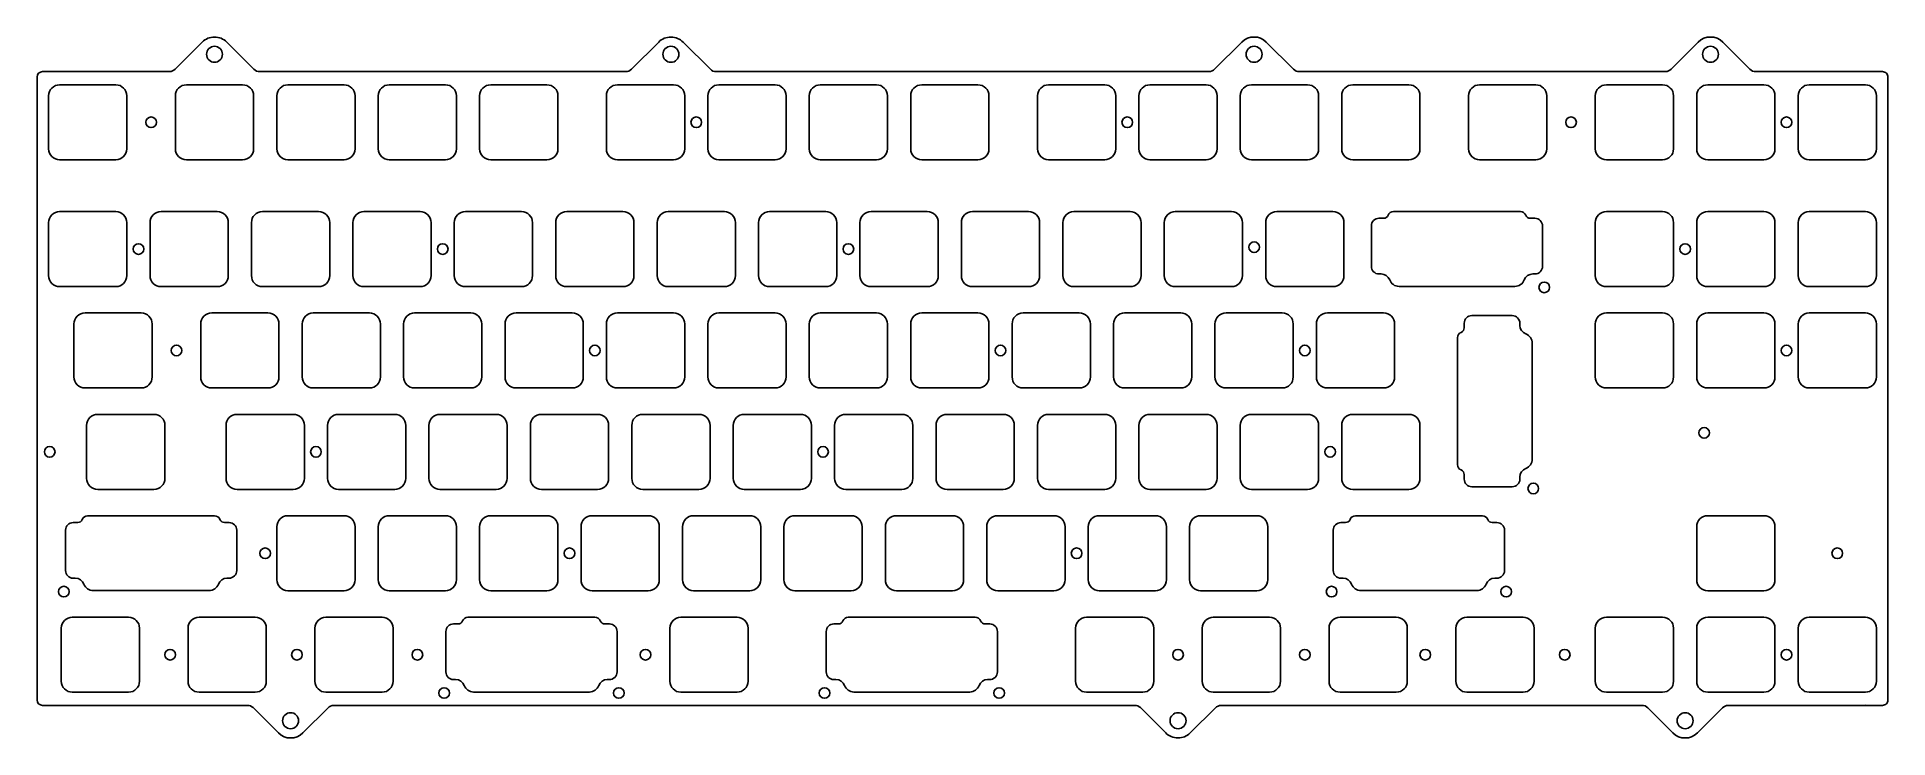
# Model space of a CAD drawing. Header units: millimetres. Extents: x -10 to 338, y -116 to 16.
import ezdxf

# ---------------------------------------------------------------- set-up
doc = ezdxf.new("R2010")
doc.units = ezdxf.units.MM
doc.layers.add('BLACK', color=7, linetype='CONTINUOUS')

msp = doc.modelspace()

# ---------------------------------------------------------------- linework, layer by layer
at = {"layer": 'BLACK', "linetype": 'Continuous'}
for p, q in [((16.405653, 9.964347), (21.514403, 15.073097)), ((21.51441, 15.07309), (21.514403, 15.073097)), ((26.11059, 15.07309), (26.110597, 15.073097)), ((26.110597, 15.073097), (31.219354, 9.96434)), ((102.130752, 9.964447), (107.239403, 15.073097)), ((107.239415, 15.073085), (107.239403, 15.073097)), ((111.835587, 15.073087), (111.835594, 15.073094)), ((111.855934, 15.05276), (116.944354, 9.96434)), ((211.668053, 9.964247), (216.776903, 15.073097)), ((216.776908, 15.073092), (216.776903, 15.073097)), ((221.372992, 15.072992), (221.373097, 15.073097)), ((221.373097, 15.073097), (226.481854, 9.96434)), ((297.393053, 9.964247), (302.501903, 15.073097)), ((302.501908, 15.073092), (302.501903, 15.073097)), ((307.097992, 15.072992), (307.098097, 15.073097)), ((307.098097, 15.073097), (312.206854, 9.96434)), ((-9.525, -108.512498), (-9.525, 8.499998)), ((-8.499998, 9.525), (15.359396, 9.525)), ((5.275001, 7.05), (-5.274995, 7.05)), ((29.0875, 7.05), (18.537499, 7.05)), ((31.219365, 9.964351), (31.219319, 9.964305)), ((32.280001, 9.525), (101.069901, 9.525)), ((48.1375, 7.05), (37.587499, 7.05)), ((67.1875, 7.05), (56.637499, 7.05)), ((86.2375, 7.05), (75.687499, 7.05)), ((110.05, 7.05), (99.499999, 7.05)), ((101.069901, 9.525083), (101.069901, 9.525)), ((116.944365, 9.964351), (116.944319, 9.964305)), ((118.005001, 9.525), (210.619374, 9.525)), ((118.550001, 7.049999), (118.550001, 7.05)), ((129.100001, 7.05), (118.550001, 7.05)), ((137.600001, 7.049999), (137.600001, 7.05)), ((148.150001, 7.05), (137.600001, 7.05)), ((156.650001, 7.049999), (156.650001, 7.05)), ((167.200001, 7.05), (156.650001, 7.05)), ((191.0125, 7.05), (180.462499, 7.05)), ((210.0625, 7.05), (199.512499, 7.05)), ((229.1125, 7.05), (218.562499, 7.05)), ((226.481865, 9.964351), (226.481819, 9.964305)), ((227.542501, 9.525), (296.344374, 9.525)), ((248.1625, 7.05), (237.612499, 7.05)), ((261.425001, 7.049999), (261.425001, 7.05)), ((271.975001, 7.05), (261.425001, 7.05)), ((285.237501, 7.049999), (285.237501, 7.05)), ((295.787501, 7.05), (285.237501, 7.05)), ((304.287501, 7.049999), (304.287501, 7.05)), ((314.837501, 7.05), (304.287501, 7.05)), ((312.206865, 9.964351), (312.206819, 9.964305)), ((313.267501, 9.525), (337.112301, 9.525)), ((323.337501, 7.049999), (323.337501, 7.05)), ((333.887501, 7.05), (323.337501, 7.05)), ((338.1375, 8.485309), (338.1375, -108.512601)), ((-7.349999, 4.974996), (-7.349999, -4.974998)), ((7.350001, 4.974999), (7.350001, -4.975001)), ((16.4625, 4.975), (16.4625, -4.975001)), ((31.1625, 4.975), (31.1625, -4.975)), ((35.5125, 4.975), (35.5125, -4.975001)), ((50.2125, 4.975), (50.2125, -4.975)), ((54.5625, 4.975), (54.5625, -4.975001)), ((69.2625, 4.975), (69.2625, -4.975)), ((73.6125, 4.975), (73.6125, -4.975001)), ((88.3125, 4.975), (88.3125, -4.975)), ((97.425, 4.975), (97.425, -4.975001)), ((112.125, 4.975), (112.125, -4.975)), ((116.475001, 4.974999), (116.475001, -4.975001)), ((131.175001, 4.974999), (131.175001, -4.975001)), ((135.525001, 4.974999), (135.525001, -4.975001)), ((150.225001, 4.974999), (150.225001, -4.975001)), ((154.575001, 4.974999), (154.575001, -4.975001)), ((169.275001, 4.974999), (169.275001, -4.975001)), ((178.3875, 4.975), (178.3875, -4.975001)), ((193.0875, 4.975), (193.0875, -4.975)), ((197.4375, 4.975), (197.4375, -4.975001)), ((212.1375, 4.975), (212.1375, -4.975)), ((216.4875, 4.975), (216.4875, -4.975001)), ((231.1875, 4.975), (231.1875, -4.975)), ((235.5375, 4.975), (235.5375, -4.975001)), ((250.2375, 4.975), (250.2375, -4.975)), ((259.350001, 4.974999), (259.350001, -4.975001)), ((274.050001, 4.974999), (274.050001, -4.975001)), ((283.162501, 4.974999), (283.162501, -4.975001)), ((297.862501, 4.974999), (297.862501, -4.975001)), ((302.212501, 4.974999), (302.212501, -4.975001)), ((316.912501, 4.974999), (316.912501, -4.975001)), ((321.262501, 4.974999), (321.262501, -4.975001)), ((335.962501, 4.974999), (335.962501, -4.975001)), ((5.275001, -7.05), (-5.274997, -7.05)), ((5.275001, -7.050001), (5.275001, -7.05)), ((29.0875, -7.05), (18.5375, -7.05)), ((48.1375, -7.05), (37.5875, -7.05)), ((67.1875, -7.05), (56.6375, -7.05)), ((86.2375, -7.05), (75.6875, -7.05)), ((110.05, -7.05), (99.5, -7.05)), ((129.100001, -7.05), (118.550001, -7.05)), ((129.100001, -7.050001), (129.100001, -7.05)), ((148.150001, -7.05), (137.600001, -7.05)), ((148.150001, -7.050001), (148.150001, -7.05)), ((167.200001, -7.05), (156.650001, -7.05)), ((167.200001, -7.050001), (167.200001, -7.05)), ((191.0125, -7.05), (180.4625, -7.05)), ((210.0625, -7.05), (199.5125, -7.05)), ((229.1125, -7.05), (218.5625, -7.05)), ((248.1625, -7.05), (237.6125, -7.05)), ((271.975001, -7.05), (261.425001, -7.05)), ((271.975001, -7.050001), (271.975001, -7.05)), ((295.787501, -7.05), (285.237501, -7.05)), ((295.787501, -7.050001), (295.787501, -7.05)), ((314.837501, -7.05), (304.287501, -7.05)), ((314.837501, -7.050001), (314.837501, -7.05)), ((333.887501, -7.05), (323.337501, -7.05)), ((333.887501, -7.050001), (333.887501, -7.05)), ((5.275001, -16.7625), (-5.274993, -16.7625)), ((13.775001, -16.762501), (13.775001, -16.7625)), ((24.325001, -16.7625), (13.775001, -16.7625)), ((32.825001, -16.762501), (32.825001, -16.7625)), ((43.375001, -16.7625), (32.825001, -16.7625)), ((51.875001, -16.762501), (51.875001, -16.7625)), ((62.425001, -16.7625), (51.875001, -16.7625)), ((70.925001, -16.762501), (70.925001, -16.7625)), ((81.475001, -16.7625), (70.925001, -16.7625)), ((89.975001, -16.762501), (89.975001, -16.7625)), ((100.525001, -16.7625), (89.975001, -16.7625)), ((109.025001, -16.762501), (109.025001, -16.7625)), ((119.575001, -16.7625), (109.025001, -16.7625)), ((128.075001, -16.762501), (128.075001, -16.7625)), ((138.625001, -16.7625), (128.075001, -16.7625)), ((147.125001, -16.762501), (147.125001, -16.7625)), ((157.675001, -16.7625), (147.125001, -16.7625)), ((166.175001, -16.762501), (166.175001, -16.7625)), ((176.725001, -16.7625), (166.175001, -16.7625)), ((195.775001, -16.762501), (185.225001, -16.762501)), ((214.825001, -16.762501), (204.275001, -16.762501)), ((233.875001, -16.762501), (223.325001, -16.762501)), ((245.247375, -16.784911), (245.247375, -16.7849)), ((245.247375, -16.7849), (269.102575, -16.7849)), ((285.237501, -16.762501), (285.237501, -16.7625)), ((295.787501, -16.7625), (285.237501, -16.7625)), ((304.287501, -16.762501), (304.287501, -16.7625)), ((314.837501, -16.7625), (304.287501, -16.7625)), ((323.337501, -16.762501), (323.337501, -16.7625)), ((333.887501, -16.7625), (323.337501, -16.7625)), ((-7.349999, -18.837506), (-7.349999, -28.787498)), ((7.350001, -18.837501), (7.350001, -28.787501)), ((11.700001, -18.837501), (11.700001, -28.787501)), ((26.400001, -18.837501), (26.400001, -28.787501)), ((30.750001, -18.837501), (30.750001, -28.787501)), ((45.450001, -18.837501), (45.450001, -28.787501)), ((49.800001, -18.837501), (49.800001, -28.787501)), ((64.500001, -18.837501), (64.500001, -28.787501)), ((68.850001, -18.837501), (68.850001, -28.787501)), ((83.550001, -18.837501), (83.550001, -28.787501)), ((87.900001, -18.837501), (87.900001, -28.787501)), ((102.600001, -18.837501), (102.600001, -28.787501)), ((106.950001, -18.837501), (106.950001, -28.787501)), ((121.650001, -18.837501), (121.650001, -28.787501)), ((126.000001, -18.837501), (126.000001, -28.787501)), ((140.700001, -18.837501), (140.700001, -28.787501)), ((145.050001, -18.837501), (145.050001, -28.787501)), ((159.750001, -18.837501), (159.750001, -28.787501)), ((164.100001, -18.837501), (164.100001, -28.787501)), ((178.800001, -18.837501), (178.800001, -28.787501)), ((183.150001, -18.837501), (183.150001, -28.787501)), ((197.850001, -18.837501), (197.850001, -28.787501)), ((202.200001, -18.837501), (202.200001, -28.787501)), ((216.900001, -18.837501), (216.900001, -28.787501)), ((221.250001, -18.837501), (221.250001, -28.787501)), ((235.950001, -18.837501), (235.950001, -28.787501)), ((241.099485, -27.06294), (241.099485, -19.4622)), ((242.536512, -18.03706), (243.390075, -18.03706)), ((243.390075, -18.037048), (243.390075, -18.03706)), ((270.959775, -18.03706), (271.825375, -18.03706)), ((273.250365, -19.46206), (273.250365, -27.0629)), ((283.162501, -18.837501), (283.162501, -28.787501)), ((297.862501, -18.837501), (297.862501, -28.787501)), ((302.212501, -18.837501), (302.212501, -28.787501)), ((316.912501, -18.837501), (316.912501, -28.787501)), ((321.262501, -18.837501), (321.262501, -28.787501)), ((335.962501, -18.837501), (335.962501, -28.787501)), ((5.275001, -30.8625), (-5.274997, -30.8625)), ((5.275001, -30.862501), (5.275001, -30.8625)), ((24.325001, -30.8625), (13.775001, -30.8625)), ((24.325001, -30.862501), (24.325001, -30.8625)), ((43.375001, -30.8625), (32.825001, -30.8625)), ((43.375001, -30.862501), (43.375001, -30.8625)), ((62.425001, -30.8625), (51.875001, -30.8625)), ((62.425001, -30.862501), (62.425001, -30.8625)), ((81.475001, -30.8625), (70.925001, -30.8625)), ((81.475001, -30.862501), (81.475001, -30.8625)), ((100.525001, -30.8625), (89.975001, -30.8625)), ((100.525001, -30.862501), (100.525001, -30.8625)), ((119.575001, -30.8625), (109.025001, -30.8625)), ((119.575001, -30.862501), (119.575001, -30.8625)), ((138.625001, -30.8625), (128.075001, -30.8625)), ((138.625001, -30.862501), (138.625001, -30.8625)), ((157.675001, -30.8625), (147.125001, -30.8625)), ((157.675001, -30.862501), (157.675001, -30.8625)), ((176.725001, -30.8625), (166.175001, -30.8625)), ((176.725001, -30.862501), (176.725001, -30.8625)), ((195.775001, -30.862501), (185.225001, -30.862501)), ((214.825001, -30.862501), (204.275001, -30.862501)), ((233.875001, -30.862501), (223.325001, -30.862501)), ((242.928575, -28.48794), (242.524475, -28.48794)), ((268.050425, -30.82441), (246.299575, -30.82441)), ((271.813458, -28.48794), (271.421325, -28.48794)), ((295.787501, -30.8625), (285.237501, -30.8625)), ((295.787501, -30.862501), (295.787501, -30.8625)), ((314.837501, -30.8625), (304.287501, -30.8625)), ((314.837501, -30.862501), (314.837501, -30.8625)), ((333.887501, -30.8625), (323.337501, -30.8625)), ((333.887501, -30.862501), (333.887501, -30.8625)), ((-2.587499, -37.887506), (-2.587499, -47.837498)), ((10.037501, -35.8125), (-0.512493, -35.8125)), ((12.112501, -37.887501), (12.112501, -47.837501)), ((21.225001, -37.887501), (21.225001, -47.837501)), ((23.300001, -35.812501), (23.300001, -35.8125)), ((33.850001, -35.8125), (23.300001, -35.8125)), ((35.925001, -37.887501), (35.925001, -47.837501)), ((40.275001, -37.887501), (40.275001, -47.837501)), ((42.350001, -35.812501), (42.350001, -35.8125)), ((52.900001, -35.8125), (42.350001, -35.8125)), ((54.975001, -37.887501), (54.975001, -47.837501)), ((59.325001, -37.887501), (59.325001, -47.837501)), ((61.400001, -35.812501), (61.400001, -35.8125)), ((71.950001, -35.8125), (61.400001, -35.8125)), ((74.025001, -37.887501), (74.025001, -47.837501)), ((78.375001, -37.887501), (78.375001, -47.837501)), ((80.450001, -35.812501), (80.450001, -35.8125)), ((91.000001, -35.8125), (80.450001, -35.8125)), ((93.075001, -37.887501), (93.075001, -47.837501)), ((97.425001, -37.887501), (97.425001, -47.837501)), ((99.500001, -35.812501), (99.500001, -35.8125)), ((110.050001, -35.8125), (99.500001, -35.8125)), ((112.125001, -37.887501), (112.125001, -47.837501)), ((116.475001, -37.887501), (116.475001, -47.837501)), ((118.550001, -35.812501), (118.550001, -35.8125)), ((129.100001, -35.8125), (118.550001, -35.8125)), ((131.175001, -37.887501), (131.175001, -47.837501)), ((135.525001, -37.887501), (135.525001, -47.837501)), ((137.600001, -35.812501), (137.600001, -35.8125)), ((148.150001, -35.8125), (137.600001, -35.8125)), ((150.225001, -37.887501), (150.225001, -47.837501)), ((154.575001, -37.887501), (154.575001, -47.837501)), ((156.650001, -35.812501), (156.650001, -35.8125)), ((167.200001, -35.8125), (156.650001, -35.8125)), ((169.275001, -37.887501), (169.275001, -47.837501)), ((173.625001, -37.887501), (173.625001, -47.837501)), ((175.700001, -35.812501), (175.700001, -35.8125)), ((186.250001, -35.8125), (175.700001, -35.8125)), ((188.325001, -37.887501), (188.325001, -47.837501)), ((192.675001, -37.887501), (192.675001, -47.837501)), ((194.750001, -35.812501), (194.750001, -35.8125)), ((205.300001, -35.8125), (194.750001, -35.8125)), ((207.375001, -37.887501), (207.375001, -47.837501)), ((211.725001, -37.887501), (211.725001, -47.837501)), ((213.800001, -35.812501), (213.800001, -35.8125)), ((224.350001, -35.8125), (213.800001, -35.8125)), ((226.425001, -37.887501), (226.425001, -47.837501)), ((230.775001, -37.887501), (230.775001, -47.837501)), ((232.850001, -35.812501), (232.850001, -35.8125)), ((243.400001, -35.8125), (232.850001, -35.8125)), ((245.475001, -37.887501), (245.475001, -47.837501)), ((258.54331, -38.602725), (258.54331, -37.737125)), ((259.96831, -36.312135), (267.56915, -36.312135)), ((268.99419, -37.749042), (268.99419, -38.141175)), ((283.162501, -37.887501), (283.162501, -47.837501)), ((285.237501, -35.812501), (285.237501, -35.8125)), ((295.787501, -35.8125), (285.237501, -35.8125)), ((297.862501, -37.887501), (297.862501, -47.837501)), ((302.212501, -37.887501), (302.212501, -47.837501)), ((304.287501, -35.812501), (304.287501, -35.8125)), ((314.837501, -35.8125), (304.287501, -35.8125)), ((316.912501, -37.887501), (316.912501, -47.837501)), ((321.262501, -37.887501), (321.262501, -47.837501)), ((323.337501, -35.812501), (323.337501, -35.8125)), ((333.887501, -35.8125), (323.337501, -35.8125)), ((335.962501, -37.887501), (335.962501, -47.837501)), ((257.29115, -64.315125), (257.29115, -40.459925)), ((271.33066, -41.512075), (271.33066, -63.262925)), ((10.037501, -49.9125), (-0.512497, -49.9125)), ((10.037501, -49.912501), (10.037501, -49.9125)), ((33.850001, -49.9125), (23.300001, -49.9125)), ((33.850001, -49.912501), (33.850001, -49.9125)), ((52.900001, -49.9125), (42.350001, -49.9125)), ((52.900001, -49.912501), (52.900001, -49.9125)), ((71.950001, -49.9125), (61.400001, -49.9125)), ((71.950001, -49.912501), (71.950001, -49.9125)), ((91.000001, -49.9125), (80.450001, -49.9125)), ((91.000001, -49.912501), (91.000001, -49.9125)), ((110.050001, -49.9125), (99.500001, -49.9125)), ((110.050001, -49.912501), (110.050001, -49.9125)), ((129.100001, -49.9125), (118.550001, -49.9125)), ((129.100001, -49.912501), (129.100001, -49.9125)), ((148.150001, -49.9125), (137.600001, -49.9125)), ((148.150001, -49.912501), (148.150001, -49.9125)), ((167.200001, -49.9125), (156.650001, -49.9125)), ((167.200001, -49.912501), (167.200001, -49.9125)), ((186.250001, -49.9125), (175.700001, -49.9125)), ((186.250001, -49.912501), (186.250001, -49.9125)), ((205.300001, -49.9125), (194.750001, -49.9125)), ((205.300001, -49.912501), (205.300001, -49.9125)), ((224.350001, -49.9125), (213.800001, -49.9125)), ((224.350001, -49.912501), (224.350001, -49.9125)), ((243.400001, -49.9125), (232.850001, -49.9125)), ((243.400001, -49.912501), (243.400001, -49.9125)), ((295.787501, -49.9125), (285.237501, -49.9125)), ((295.787501, -49.912501), (295.787501, -49.9125)), ((314.837501, -49.9125), (304.287501, -49.9125)), ((314.837501, -49.912501), (314.837501, -49.9125)), ((333.887501, -49.9125), (323.337501, -49.9125)), ((333.887501, -49.912501), (333.887501, -49.9125)), ((12.41875, -54.8625), (1.868749, -54.8625)), ((28.062501, -54.862501), (28.062501, -54.8625)), ((38.612501, -54.8625), (28.062501, -54.8625)), ((47.112501, -54.862501), (47.112501, -54.8625)), ((57.662501, -54.8625), (47.112501, -54.8625)), ((66.162501, -54.862501), (66.162501, -54.8625)), ((76.712501, -54.8625), (66.162501, -54.8625)), ((85.212501, -54.862501), (85.212501, -54.8625)), ((95.762501, -54.8625), (85.212501, -54.8625)), ((104.262501, -54.862501), (104.262501, -54.8625)), ((114.812501, -54.8625), (104.262501, -54.8625)), ((123.312501, -54.862501), (123.312501, -54.8625)), ((133.862501, -54.8625), (123.312501, -54.8625)), ((142.362501, -54.862501), (142.362501, -54.8625)), ((152.912501, -54.8625), (142.362501, -54.8625)), ((161.412501, -54.862501), (161.412501, -54.8625)), ((171.962501, -54.8625), (161.412501, -54.8625)), ((180.462501, -54.862501), (180.462501, -54.8625)), ((191.012501, -54.8625), (180.462501, -54.8625)), ((199.512501, -54.862501), (199.512501, -54.8625)), ((210.062501, -54.8625), (199.512501, -54.8625)), ((218.562501, -54.862501), (218.562501, -54.8625)), ((229.112501, -54.8625), (218.562501, -54.8625)), ((248.1625, -54.8625), (237.612499, -54.8625)), ((-0.20625, -56.9375), (-0.20625, -66.887501)), ((14.49375, -56.9375), (14.49375, -66.8875)), ((25.987501, -56.937501), (25.987501, -66.887501)), ((40.687501, -56.937501), (40.687501, -66.887501)), ((45.037501, -56.937501), (45.037501, -66.887501)), ((59.737501, -56.937501), (59.737501, -66.887501)), ((64.087501, -56.937501), (64.087501, -66.887501)), ((78.787501, -56.937501), (78.787501, -66.887501)), ((83.137501, -56.937501), (83.137501, -66.887501)), ((97.837501, -56.937501), (97.837501, -66.887501)), ((102.187501, -56.937501), (102.187501, -66.887501)), ((116.887501, -56.937501), (116.887501, -66.887501)), ((121.237501, -56.937501), (121.237501, -66.887501)), ((135.937501, -56.937501), (135.937501, -66.887501)), ((140.287501, -56.937501), (140.287501, -66.887501)), ((154.987501, -56.937501), (154.987501, -66.887501)), ((159.337501, -56.937501), (159.337501, -66.887501)), ((174.037501, -56.937501), (174.037501, -66.887501)), ((178.387501, -56.937501), (178.387501, -66.887501)), ((193.087501, -56.937501), (193.087501, -66.887501)), ((197.437501, -56.937501), (197.437501, -66.887501)), ((212.137501, -56.937501), (212.137501, -66.887501)), ((216.487501, -56.937501), (216.487501, -66.887501)), ((231.187501, -56.937501), (231.187501, -66.887501)), ((235.5375, -56.9375), (235.5375, -66.887501)), ((250.2375, -56.9375), (250.2375, -66.8875)), ((257.291161, -64.315125), (257.29115, -64.315125)), ((12.41875, -68.9625), (1.86875, -68.9625)), ((38.612501, -68.9625), (28.062501, -68.9625)), ((38.612501, -68.962501), (38.612501, -68.9625)), ((57.662501, -68.9625), (47.112501, -68.9625)), ((57.662501, -68.962501), (57.662501, -68.9625)), ((76.712501, -68.9625), (66.162501, -68.9625)), ((76.712501, -68.962501), (76.712501, -68.9625)), ((95.762501, -68.9625), (85.212501, -68.9625)), ((95.762501, -68.962501), (95.762501, -68.9625)), ((114.812501, -68.9625), (104.262501, -68.9625)), ((114.812501, -68.962501), (114.812501, -68.9625)), ((133.862501, -68.9625), (123.312501, -68.9625)), ((133.862501, -68.962501), (133.862501, -68.9625)), ((152.912501, -68.9625), (142.362501, -68.9625)), ((152.912501, -68.962501), (152.912501, -68.9625)), ((171.962501, -68.9625), (161.412501, -68.9625)), ((171.962501, -68.962501), (171.962501, -68.9625)), ((191.012501, -68.9625), (180.462501, -68.9625)), ((191.012501, -68.962501), (191.012501, -68.9625)), ((210.062501, -68.9625), (199.512501, -68.9625)), ((210.062501, -68.962501), (210.062501, -68.9625)), ((229.112501, -68.9625), (218.562501, -68.9625)), ((229.112501, -68.962501), (229.112501, -68.9625)), ((248.1625, -68.9625), (237.6125, -68.9625)), ((258.543298, -66.172425), (258.54331, -66.172425)), ((258.54331, -67.025988), (258.54331, -66.172425)), ((267.56919, -68.463015), (259.96845, -68.463015)), ((268.99419, -66.633925), (268.99419, -67.038025)), ((-2.732238, -75.18706), (-1.878675, -75.18706)), ((-1.878675, -75.187048), (-1.878675, -75.18706)), ((-0.021375, -73.934911), (-0.021375, -73.9349)), ((-0.021375, -73.9349), (23.833825, -73.9349)), ((25.691025, -75.18706), (26.556625, -75.18706)), ((35.512501, -75.987501), (35.512501, -85.937501)), ((37.587501, -73.912501), (37.587501, -73.9125)), ((48.137501, -73.9125), (37.587501, -73.9125)), ((50.212501, -75.987501), (50.212501, -85.937501)), ((54.562501, -75.987501), (54.562501, -85.937501)), ((56.637501, -73.912501), (56.637501, -73.9125)), ((67.187501, -73.9125), (56.637501, -73.9125)), ((69.262501, -75.987501), (69.262501, -85.937501)), ((73.612501, -75.987501), (73.612501, -85.937501)), ((75.687501, -73.912501), (75.687501, -73.9125)), ((86.237501, -73.9125), (75.687501, -73.9125)), ((88.312501, -75.987501), (88.312501, -85.937501)), ((92.662501, -75.987501), (92.662501, -85.937501)), ((94.737501, -73.912501), (94.737501, -73.9125)), ((105.287501, -73.9125), (94.737501, -73.9125)), ((107.362501, -75.987501), (107.362501, -85.937501)), ((111.712501, -75.987501), (111.712501, -85.937501)), ((113.787501, -73.912501), (113.787501, -73.9125)), ((124.337501, -73.9125), (113.787501, -73.9125)), ((126.412501, -75.987501), (126.412501, -85.937501)), ((130.762501, -75.987501), (130.762501, -85.937501)), ((132.837501, -73.912501), (132.837501, -73.9125)), ((143.387501, -73.9125), (132.837501, -73.9125)), ((145.462501, -75.987501), (145.462501, -85.937501)), ((149.812501, -75.987501), (149.812501, -85.937501)), ((151.887501, -73.912501), (151.887501, -73.9125)), ((162.437501, -73.9125), (151.887501, -73.9125)), ((164.512501, -75.987501), (164.512501, -85.937501)), ((168.862501, -75.987501), (168.862501, -85.937501)), ((170.937501, -73.912501), (170.937501, -73.9125)), ((181.487501, -73.9125), (170.937501, -73.9125)), ((183.562501, -75.987501), (183.562501, -85.937501)), ((187.9125, -75.987501), (187.9125, -85.937501)), ((200.537501, -73.9125), (189.987501, -73.9125)), ((202.6125, -75.9875), (202.6125, -85.937501)), ((202.612502, -75.9875), (202.6125, -75.9875)), ((206.9625, -75.987501), (206.9625, -85.937501)), ((219.587501, -73.9125), (209.037501, -73.9125)), ((221.6625, -75.9875), (221.6625, -85.937501)), ((221.662502, -75.9875), (221.6625, -75.9875)), ((235.392762, -75.18706), (236.246325, -75.18706)), ((236.246325, -75.187048), (236.246325, -75.18706)), ((238.103625, -73.9349), (261.958825, -73.9349)), ((238.103625, -73.934911), (238.103625, -73.9349)), ((263.816025, -75.18706), (264.681625, -75.18706)), ((302.212501, -75.987501), (302.212501, -85.937501)), ((304.287501, -73.912501), (304.287501, -73.9125)), ((314.837501, -73.9125), (304.287501, -73.9125)), ((316.912501, -75.987501), (316.912501, -85.937501)), ((-4.169265, -84.21294), (-4.169265, -76.6122)), ((27.981615, -76.61206), (27.981615, -84.2129)), ((233.955735, -84.21294), (233.955735, -76.6122)), ((266.106615, -76.61206), (266.106615, -84.2129)), ((-2.340175, -85.63794), (-2.744275, -85.63794)), ((26.544708, -85.63794), (26.152575, -85.63794)), ((235.784825, -85.63794), (235.380725, -85.63794)), ((264.669708, -85.63794), (264.277575, -85.63794)), ((22.781675, -87.97441), (1.030825, -87.97441)), ((48.137501, -88.0125), (37.587501, -88.0125)), ((48.137501, -88.012501), (48.137501, -88.0125)), ((67.187501, -88.0125), (56.637501, -88.0125)), ((67.187501, -88.012501), (67.187501, -88.0125)), ((86.237501, -88.0125), (75.687501, -88.0125)), ((86.237501, -88.012501), (86.237501, -88.0125)), ((105.287501, -88.0125), (94.737501, -88.0125)), ((105.287501, -88.012501), (105.287501, -88.0125)), ((124.337501, -88.0125), (113.787501, -88.0125)), ((124.337501, -88.012501), (124.337501, -88.0125)), ((143.387501, -88.0125), (132.837501, -88.0125)), ((143.387501, -88.012501), (143.387501, -88.0125)), ((162.437501, -88.0125), (151.887501, -88.0125)), ((162.437501, -88.012501), (162.437501, -88.0125)), ((181.487501, -88.0125), (170.937501, -88.0125)), ((181.487501, -88.012501), (181.487501, -88.0125)), ((200.537501, -88.0125), (189.987501, -88.0125)), ((219.587501, -88.0125), (209.037501, -88.0125)), ((260.906675, -87.97441), (239.155825, -87.97441)), ((314.837501, -88.0125), (304.287501, -88.0125)), ((314.837501, -88.012501), (314.837501, -88.0125)), ((7.65625, -92.9625), (-2.893751, -92.9625)), ((31.46875, -92.9625), (20.918749, -92.9625)), ((55.28125, -92.9625), (44.731249, -92.9625)), ((71.416125, -92.984911), (71.416125, -92.9849)), ((71.416125, -92.9849), (95.271325, -92.9849)), ((121.95625, -92.9625), (111.406249, -92.9625)), ((142.853625, -92.984911), (142.853625, -92.9849)), ((142.853625, -92.9849), (166.708825, -92.9849)), ((198.15625, -92.9625), (187.606249, -92.9625)), ((221.96875, -92.9625), (211.418749, -92.9625)), ((245.78125, -92.9625), (235.231249, -92.9625)), ((269.59375, -92.9625), (259.043749, -92.9625)), ((285.237501, -92.962501), (285.237501, -92.9625)), ((295.787501, -92.9625), (285.237501, -92.9625)), ((304.287501, -92.962501), (304.287501, -92.9625)), ((314.837501, -92.9625), (304.287501, -92.9625)), ((323.337501, -92.962501), (323.337501, -92.9625)), ((333.887501, -92.9625), (323.337501, -92.9625)), ((-4.96875, -95.0375), (-4.96875, -104.987501)), ((9.73125, -95.0375), (9.73125, -104.9875)), ((18.84375, -95.0375), (18.84375, -104.987501)), ((33.54375, -95.0375), (33.54375, -104.9875)), ((42.65625, -95.0375), (42.65625, -104.987501)), ((57.35625, -95.0375), (57.35625, -104.9875)), ((67.268235, -103.26294), (67.268235, -95.6622)), ((68.705262, -94.23706), (69.558825, -94.23706)), ((69.558825, -94.237048), (69.558825, -94.23706)), ((97.128525, -94.23706), (97.994125, -94.23706)), ((99.419115, -95.66206), (99.419115, -103.2629)), ((109.33125, -95.0375), (109.33125, -104.987501)), ((124.03125, -95.0375), (124.03125, -104.9875)), ((138.705735, -103.26294), (138.705735, -95.6622)), ((140.142762, -94.23706), (140.996325, -94.23706)), ((140.996325, -94.237048), (140.996325, -94.23706)), ((168.566025, -94.23706), (169.431625, -94.23706)), ((170.856615, -95.66206), (170.856615, -103.2629)), ((185.53125, -95.0375), (185.53125, -104.987501)), ((200.23125, -95.0375), (200.23125, -104.9875)), ((209.34375, -95.0375), (209.34375, -104.987501)), ((224.04375, -95.0375), (224.04375, -104.9875)), ((233.15625, -95.0375), (233.15625, -104.987501)), ((247.85625, -95.0375), (247.85625, -104.9875)), ((256.96875, -95.0375), (256.96875, -104.987501)), ((271.66875, -95.0375), (271.66875, -104.9875)), ((283.162501, -95.037501), (283.162501, -104.987501)), ((297.862501, -95.037501), (297.862501, -104.987501)), ((302.212501, -95.037501), (302.212501, -104.987501)), ((316.912501, -95.037501), (316.912501, -104.987501)), ((321.262501, -95.037501), (321.262501, -104.987501)), ((335.962501, -95.037501), (335.962501, -104.987501)), ((7.65625, -107.0625), (-2.89375, -107.0625)), ((31.46875, -107.0625), (20.91875, -107.0625)), ((55.28125, -107.0625), (44.73125, -107.0625)), ((69.097325, -104.68794), (68.693225, -104.68794)), ((94.219175, -107.02441), (72.468325, -107.02441)), ((97.982208, -104.68794), (97.590075, -104.68794)), ((121.95625, -107.0625), (111.40625, -107.0625)), ((140.534825, -104.68794), (140.130725, -104.68794)), ((165.656675, -107.02441), (143.905825, -107.02441)), ((169.419708, -104.68794), (169.027575, -104.68794)), ((198.15625, -107.0625), (187.60625, -107.0625)), ((221.96875, -107.0625), (211.41875, -107.0625)), ((245.78125, -107.0625), (235.23125, -107.0625)), ((269.59375, -107.0625), (259.04375, -107.0625)), ((295.787501, -107.0625), (285.237501, -107.0625)), ((295.787501, -107.062501), (295.787501, -107.0625)), ((314.837501, -107.0625), (304.287501, -107.0625)), ((314.837501, -107.062501), (314.837501, -107.0625)), ((333.887501, -107.0625), (323.337501, -107.0625)), ((333.887501, -107.062501), (333.887501, -107.0625)), ((30.007201, -109.5375), (-8.499998, -109.5375)), ((35.801955, -114.710597), (31.054773, -109.963416)), ((45.131873, -109.976873), (40.398148, -114.710598)), ((196.694701, -109.5375), (46.182308, -109.5375)), ((202.474183, -114.695325), (197.742273, -109.963416)), ((211.819373, -109.976873), (207.085573, -114.710673)), ((291.945001, -109.5375), (212.869808, -109.5375)), ((293.005646, -109.97684), (293.005682, -109.976804)), ((297.739403, -114.710597), (293.005646, -109.97684)), ((307.069447, -109.976747), (302.335547, -114.710647)), ((337.106199, -109.5375), (308.117878, -109.5375)), ((333.8638, -109.31154), (333.8638, -109.311514)), ((337.106199, -109.53743), (337.106199, -109.5375)), ((297.739406, -114.710594), (297.739403, -114.710597))]:
    msp.add_line(p, q, dxfattribs=at)
at = {"layer": 'BLACK'}
for centre, radius in [((23.8125, 12.775), 1.5), ((109.5375, 12.775), 1.5), ((219.075, 12.775), 1.5), ((304.8, 12.775), 1.5), ((11.90625, 0), 1), ((114.3, 0), 1), ((195.2625, 0), 1), ((278.60625, 0), 1), ((319.0875, 0), 1), ((9.525, -23.8125), 1), ((66.675, -23.8125), 1), ((142.875, -23.8125), 1), ((219.0842, -23.4625), 1), ((300.0375, -23.8125), 1), ((273.575, -31.0125), 1), ((16.66875, -42.8625), 1), ((95.25, -42.8625), 1), ((171.45, -42.8625), 1), ((228.6, -42.8625), 1), ((319.0875, -42.8625), 1), ((303.609375, -58.340625), 1), ((-7.14375, -61.9125), 1), ((42.8625, -61.9125), 1), ((138.1125, -61.9125), 1), ((233.3625, -61.9125), 1), ((271.51875, -68.7875), 1), ((33.3375, -80.9625), 1), ((90.4875, -80.9625), 1), ((185.7375, -80.9625), 1), ((328.6125, -80.9625), 1), ((-4.49375, -88.1625), 1), ((233.63125, -88.1625), 1), ((266.43125, -88.1625), 1), ((15.478199, -100.0125), 1), ((39.290699, -100.0125), 1), ((61.912574, -100.0125), 1), ((104.775074, -100.0125), 1), ((204.787574, -100.0125), 1), ((228.600074, -100.0125), 1), ((251.221949, -100.0125), 1), ((277.415625, -100.0125), 1), ((319.0875, -100.0125), 1), ((66.94375, -107.2125), 1), ((99.74375, -107.2125), 1), ((138.38125, -107.2125), 1), ((171.18125, -107.2125), 1), ((38.100052, -112.4125), 1.5), ((204.787552, -112.4125), 1.5), ((300.0375, -112.4125), 1.5)]:
    msp.add_circle(centre, radius, dxfattribs=at)
for centre, radius, start, end in [((23.8125, 12.775031), 3.249968, 44.99961355, 135.00038645), ((109.537601, 12.774799), 3.250197, 44.49674983, 134.99875348), ((219.074901, 12.774999), 3.249924, 44.99877831, 134.99875338), ((304.799901, 12.774999), 3.249924, 44.99877831, 134.99875338), ((-8.499998, 8.499998), 1.025002, 90, 180), ((-5.274995, 4.974996), 2.075004, 90, 180), ((5.275001, 4.974999), 2.075001, 0, 90), ((15.344801, 11.025199), 1.500271, 270.5573964, 315), ((18.537504, 4.974996), 2.075004, 90.00013806, 179.99988955), ((29.0875, 4.975), 2.075, 0, 90), ((32.280001, 11.025099), 1.500099, 225.00302484, 270), ((37.587504, 4.974996), 2.075004, 90.00013806, 179.99988955), ((48.1375, 4.975), 2.075, 0, 90), ((56.637504, 4.974996), 2.075004, 90.00013806, 179.99988955), ((67.1875, 4.975), 2.075, 0, 90), ((75.687504, 4.974996), 2.075004, 90.00013806, 179.99988955), ((86.2375, 4.975), 2.075, 0, 90), ((99.500004, 4.974996), 2.075004, 90.00013806, 179.99988955), ((101.070101, 11.025099), 1.499988, 269.99236064, 314.99997299), ((110.05, 4.975), 2.075, 0, 90), ((118.550001, 4.974999), 2.075, 90, 180), ((118.005001, 11.025099), 1.500099, 225.00302484, 270), ((129.100001, 4.974999), 2.075001, 0, 90), ((137.600001, 4.974999), 2.075, 90, 180), ((148.150001, 4.974999), 2.075001, 0, 90), ((156.650001, 4.974999), 2.075, 90, 180), ((167.200001, 4.974999), 2.075001, 0, 90), ((180.462504, 4.974996), 2.075004, 90.00013806, 179.99988955), ((191.0125, 4.975), 2.075, 0, 90), ((199.512504, 4.974996), 2.075004, 90.00013806, 179.99988955), ((210.0625, 4.975), 2.075, 0, 90), ((210.607401, 11.024899), 1.499988, 270.45735599, 315), ((218.562504, 4.974996), 2.075004, 90.00013806, 179.99988955), ((227.542501, 11.025099), 1.500099, 225.00302484, 270), ((229.1125, 4.975), 2.075, 0, 90), ((237.612504, 4.974996), 2.075004, 90.00013806, 179.99988955), ((248.1625, 4.975), 2.075, 0, 90), ((261.425001, 4.974999), 2.075, 90, 180), ((271.975001, 4.974999), 2.075001, 0, 90), ((285.237501, 4.974999), 2.075, 90, 180), ((295.787501, 4.974999), 2.075001, 0, 90), ((296.332401, 11.024899), 1.499988, 270.45735599, 315), ((304.287501, 4.974999), 2.075, 90, 180), ((313.267501, 11.025099), 1.500099, 225.00302484, 270), ((314.837501, 4.974999), 2.075001, 0, 90), ((323.337501, 4.974999), 2.075, 90, 180), ((333.887501, 4.974999), 2.075001, 0, 90), ((337.112201, 8.499599), 1.025401, 359.20149763, 89.99441235), ((-5.274997, -4.974998), 2.075002, 180, 270), ((5.275001, -4.975001), 2.075, 270, 0), ((18.537502, -4.974998), 2.075002, 180.00008284, 269.99994478), ((29.0875, -4.975), 2.075, 270, 0), ((37.587502, -4.974998), 2.075002, 180.00008284, 269.99994478), ((48.1375, -4.975), 2.075, 270, 0), ((56.637502, -4.974998), 2.075002, 180.00008284, 269.99994478), ((67.1875, -4.975), 2.075, 270, 0), ((75.687502, -4.974998), 2.075002, 180.00008284, 269.99994478), ((86.2375, -4.975), 2.075, 270, 0), ((99.500002, -4.974998), 2.075002, 180.00008284, 269.99994478), ((110.05, -4.975), 2.075, 270, 0), ((118.550001, -4.975001), 2.074999, 180, 270), ((129.100001, -4.975001), 2.075, 270, 0), ((137.600001, -4.975001), 2.074999, 180, 270), ((148.150001, -4.975001), 2.075, 270, 0), ((156.650001, -4.975001), 2.074999, 180, 270), ((167.200001, -4.975001), 2.075, 270, 0), ((180.462502, -4.974998), 2.075002, 180.00008284, 269.99994478), ((191.0125, -4.975), 2.075, 270, 0), ((199.512502, -4.974998), 2.075002, 180.00008284, 269.99994478), ((210.0625, -4.975), 2.075, 270, 0), ((218.562502, -4.974998), 2.075002, 180.00008284, 269.99994478), ((229.1125, -4.975), 2.075, 270, 0), ((237.612502, -4.974998), 2.075002, 180.00008284, 269.99994478), ((248.1625, -4.975), 2.075, 270, 0), ((261.425001, -4.975001), 2.074999, 180, 270), ((271.975001, -4.975001), 2.075, 270, 0), ((285.237501, -4.975001), 2.074999, 180, 270), ((295.787501, -4.975001), 2.075, 270, 0), ((304.287501, -4.975001), 2.074999, 180, 270), ((314.837501, -4.975001), 2.075, 270, 0), ((323.337501, -4.975001), 2.074999, 180, 270), ((333.887501, -4.975001), 2.075, 270, 0), ((-5.274994, -18.837505), 2.075005, 89.99997239, 180.00002761), ((5.275001, -18.837501), 2.075001, 0, 90), ((13.775001, -18.837501), 2.075, 90, 180), ((24.325001, -18.837501), 2.075001, 0, 90), ((32.825001, -18.837501), 2.075, 90, 180), ((43.375001, -18.837501), 2.075001, 0, 90), ((51.875001, -18.837501), 2.075, 90, 180), ((62.425001, -18.837501), 2.075001, 0, 90), ((70.925001, -18.837501), 2.075, 90, 180), ((81.475001, -18.837501), 2.075001, 0, 90), ((89.975001, -18.837501), 2.075, 90, 180), ((100.525001, -18.837501), 2.075001, 0, 90), ((109.025001, -18.837501), 2.075, 90, 180), ((119.575001, -18.837501), 2.075001, 0, 90), ((128.075001, -18.837501), 2.075, 90, 180), ((138.625001, -18.837501), 2.075001, 0, 90), ((147.125001, -18.837501), 2.075, 90, 180), ((157.675001, -18.837501), 2.075001, 0, 90), ((166.175001, -18.837501), 2.075, 90, 180), ((176.725001, -18.837501), 2.075001, 0, 90), ((185.225001, -18.837501), 2.075, 90, 180), ((195.775001, -18.837501), 2.075, 0, 90), ((204.275001, -18.837501), 2.075, 90, 180), ((214.825001, -18.837501), 2.075, 0, 90), ((223.325001, -18.837501), 2.075, 90, 180), ((233.875001, -18.837501), 2.075, 0, 90), ((245.247274, -17.859851), 1.07494, 89.99461656, 157.97750247), ((269.10254, -17.85989), 1.07499, 22.02370504, 89.99813454), ((285.237501, -18.837501), 2.075, 90, 180), ((295.787501, -18.837501), 2.075001, 0, 90), ((304.287501, -18.837501), 2.075, 90, 180), ((314.837501, -18.837501), 2.075001, 0, 90), ((323.337501, -18.837501), 2.075, 90, 180), ((333.887501, -18.837501), 2.075001, 0, 90), ((242.524567, -19.462092), 1.425082, 89.51974267, 180.00434217), ((243.390124, -17.108671), 0.928376, 269.99697591, 337.97782841), ((270.9598, -17.1086), 0.92846, 202.02452102, 269.99845724), ((271.8254, -19.462), 1.42494, 359.99758749, 90.00100523), ((242.524486, -27.062939), 1.425001, 180.00004021, 269.99955772), ((271.82524, -27.06286), 1.425125, 269.52631186, 359.99839184), ((-5.274997, -28.787498), 2.075002, 180, 270), ((5.275001, -28.787501), 2.075, 270, 0), ((13.775001, -28.787501), 2.074999, 180, 270), ((24.325001, -28.787501), 2.075, 270, 0), ((32.825001, -28.787501), 2.074999, 180, 270), ((43.375001, -28.787501), 2.075, 270, 0), ((51.875001, -28.787501), 2.074999, 180, 270), ((62.425001, -28.787501), 2.075, 270, 0), ((70.925001, -28.787501), 2.074999, 180, 270), ((81.475001, -28.787501), 2.075, 270, 0), ((89.975001, -28.787501), 2.074999, 180, 270), ((100.525001, -28.787501), 2.075, 270, 0), ((109.025001, -28.787501), 2.074999, 180, 270), ((119.575001, -28.787501), 2.075, 270, 0), ((128.075001, -28.787501), 2.074999, 180, 270), ((138.625001, -28.787501), 2.075, 270, 0), ((147.125001, -28.787501), 2.074999, 180, 270), ((157.675001, -28.787501), 2.075, 270, 0), ((166.175001, -28.787501), 2.074999, 180, 270), ((176.725001, -28.787501), 2.075, 270, 0), ((185.225001, -28.787501), 2.075, 180, 270), ((195.775001, -28.787501), 2.075, 270, 0), ((204.275001, -28.787501), 2.075, 180, 270), ((214.825001, -28.787501), 2.075, 270, 0), ((223.325001, -28.787501), 2.075, 180, 270), ((233.875001, -28.787501), 2.075, 270, 0), ((242.928551, -30.212848), 1.724908, 20.54547839, 89.9992028), ((246.299462, -28.949415), 1.874995, 200.54692151, 270.00345303), ((268.05034, -28.94933), 1.875082, 270.0025973, 339.45098232), ((271.42133, -30.21288), 1.724936, 90.00016608, 159.45408213), ((285.237501, -28.787501), 2.074999, 180, 270), ((295.787501, -28.787501), 2.075, 270, 0), ((304.287501, -28.787501), 2.074999, 180, 270), ((314.837501, -28.787501), 2.075, 270, 0), ((323.337501, -28.787501), 2.074999, 180, 270), ((333.887501, -28.787501), 2.075, 270, 0), ((-0.512494, -37.887505), 2.075005, 89.99997239, 180.00002761), ((10.037501, -37.887501), 2.075001, 0, 90), ((23.300001, -37.887501), 2.075, 90, 180), ((33.850001, -37.887501), 2.075001, 0, 90), ((42.350001, -37.887501), 2.075, 90, 180), ((52.900001, -37.887501), 2.075001, 0, 90), ((61.400001, -37.887501), 2.075, 90, 180), ((71.950001, -37.887501), 2.075001, 0, 90), ((80.450001, -37.887501), 2.075, 90, 180), ((91.000001, -37.887501), 2.075001, 0, 90), ((99.500001, -37.887501), 2.075, 90, 180), ((110.050001, -37.887501), 2.075001, 0, 90), ((118.550001, -37.887501), 2.075, 90, 180), ((129.100001, -37.887501), 2.075001, 0, 90), ((137.600001, -37.887501), 2.075, 90, 180), ((148.150001, -37.887501), 2.075001, 0, 90), ((156.650001, -37.887501), 2.075, 90, 180), ((167.200001, -37.887501), 2.075001, 0, 90), ((175.700001, -37.887501), 2.075, 90, 180), ((186.250001, -37.887501), 2.075001, 0, 90), ((194.750001, -37.887501), 2.075, 90, 180), ((205.300001, -37.887501), 2.075001, 0, 90), ((213.800001, -37.887501), 2.075, 90, 180), ((224.350001, -37.887501), 2.075001, 0, 90), ((232.850001, -37.887501), 2.075, 90, 180), ((243.400001, -37.887501), 2.075001, 0, 90), ((259.96825, -37.7371), 1.42494, 89.99758749, 180.00100523), ((267.56911, -37.73726), 1.425125, 359.52631186, 89.99839184), ((270.71913, -38.14117), 1.724936, 180.00016608, 249.45408213), ((285.237501, -37.887501), 2.075, 90, 180), ((295.787501, -37.887501), 2.075001, 0, 90), ((304.287501, -37.887501), 2.075, 90, 180), ((314.837501, -37.887501), 2.075001, 0, 90), ((323.337501, -37.887501), 2.075, 90, 180), ((333.887501, -37.887501), 2.075001, 0, 90), ((258.36614, -40.45996), 1.07499, 112.02370504, 179.99813454), ((257.61485, -38.6027), 0.92846, 292.02452102, 359.99845724), ((269.45558, -41.51216), 1.875082, 0.0025973, 69.45098232), ((-0.512497, -47.837498), 2.075002, 180, 270), ((10.037501, -47.837501), 2.075, 270, 0), ((23.300001, -47.837501), 2.074999, 180, 270), ((33.850001, -47.837501), 2.075, 270, 0), ((42.350001, -47.837501), 2.074999, 180, 270), ((52.900001, -47.837501), 2.075, 270, 0), ((61.400001, -47.837501), 2.074999, 180, 270), ((71.950001, -47.837501), 2.075, 270, 0), ((80.450001, -47.837501), 2.074999, 180, 270), ((91.000001, -47.837501), 2.075, 270, 0), ((99.500001, -47.837501), 2.074999, 180, 270), ((110.050001, -47.837501), 2.075, 270, 0), ((118.550001, -47.837501), 2.074999, 180, 270), ((129.100001, -47.837501), 2.075, 270, 0), ((137.600001, -47.837501), 2.074999, 180, 270), ((148.150001, -47.837501), 2.075, 270, 0), ((156.650001, -47.837501), 2.074999, 180, 270), ((167.200001, -47.837501), 2.075, 270, 0), ((175.700001, -47.837501), 2.074999, 180, 270), ((186.250001, -47.837501), 2.075, 270, 0), ((194.750001, -47.837501), 2.074999, 180, 270), ((205.300001, -47.837501), 2.075, 270, 0), ((213.800001, -47.837501), 2.074999, 180, 270), ((224.350001, -47.837501), 2.075, 270, 0), ((232.850001, -47.837501), 2.074999, 180, 270), ((243.400001, -47.837501), 2.075, 270, 0), ((285.237501, -47.837501), 2.074999, 180, 270), ((295.787501, -47.837501), 2.075, 270, 0), ((304.287501, -47.837501), 2.074999, 180, 270), ((314.837501, -47.837501), 2.075, 270, 0), ((323.337501, -47.837501), 2.074999, 180, 270), ((333.887501, -47.837501), 2.075, 270, 0), ((1.868754, -56.937504), 2.075004, 90.00013806, 179.99988955), ((12.41875, -56.9375), 2.075, 0, 90), ((28.062501, -56.937501), 2.075, 90, 180), ((38.612501, -56.937501), 2.075001, 0, 90), ((47.112501, -56.937501), 2.075, 90, 180), ((57.662501, -56.937501), 2.075001, 0, 90), ((66.162501, -56.937501), 2.075, 90, 180), ((76.712501, -56.937501), 2.075001, 0, 90), ((85.212501, -56.937501), 2.075, 90, 180), ((95.762501, -56.937501), 2.075001, 0, 90), ((104.262501, -56.937501), 2.075, 90, 180), ((114.812501, -56.937501), 2.075001, 0, 90), ((123.312501, -56.937501), 2.075, 90, 180), ((133.862501, -56.937501), 2.075001, 0, 90), ((142.362501, -56.937501), 2.075, 90, 180), ((152.912501, -56.937501), 2.075001, 0, 90), ((161.412501, -56.937501), 2.075, 90, 180), ((171.962501, -56.937501), 2.075001, 0, 90), ((180.462501, -56.937501), 2.075, 90, 180), ((191.012501, -56.937501), 2.075001, 0, 90), ((199.512501, -56.937501), 2.075, 90, 180), ((210.062501, -56.937501), 2.075001, 0, 90), ((218.562501, -56.937501), 2.075, 90, 180), ((229.112501, -56.937501), 2.075001, 0, 90), ((237.612504, -56.937504), 2.075004, 90.00013806, 179.99988955), ((248.1625, -56.9375), 2.075, 0, 90), ((258.366101, -64.315226), 1.07494, 179.99461656, 247.97750247), ((257.614921, -66.172376), 0.928376, 359.99697591, 67.97782841), ((270.719098, -66.633949), 1.724908, 110.54547839, 179.9992028), ((269.455665, -63.263038), 1.874995, 290.54692151, 0.00345303), ((1.868752, -66.887498), 2.075002, 180.00008284, 269.99994478), ((12.41875, -66.8875), 2.075, 270, 0), ((28.062501, -66.887501), 2.074999, 180, 270), ((38.612501, -66.887501), 2.075, 270, 0), ((47.112501, -66.887501), 2.074999, 180, 270), ((57.662501, -66.887501), 2.075, 270, 0), ((66.162501, -66.887501), 2.074999, 180, 270), ((76.712501, -66.887501), 2.075, 270, 0), ((85.212501, -66.887501), 2.074999, 180, 270), ((95.762501, -66.887501), 2.075, 270, 0), ((104.262501, -66.887501), 2.074999, 180, 270), ((114.812501, -66.887501), 2.075, 270, 0), ((123.312501, -66.887501), 2.074999, 180, 270), ((133.862501, -66.887501), 2.075, 270, 0), ((142.362501, -66.887501), 2.074999, 180, 270), ((152.912501, -66.887501), 2.075, 270, 0), ((161.412501, -66.887501), 2.074999, 180, 270), ((171.962501, -66.887501), 2.075, 270, 0), ((180.462501, -66.887501), 2.074999, 180, 270), ((191.012501, -66.887501), 2.075, 270, 0), ((199.512501, -66.887501), 2.074999, 180, 270), ((210.062501, -66.887501), 2.075, 270, 0), ((218.562501, -66.887501), 2.074999, 180, 270), ((229.112501, -66.887501), 2.075, 270, 0), ((237.612502, -66.887498), 2.075002, 180.00008284, 269.99994478), ((248.1625, -66.8875), 2.075, 270, 0), ((259.968342, -67.037933), 1.425082, 179.51974267, 270.00434217), ((267.569189, -67.038014), 1.425001, 270.00004021, 359.99955772), ((-2.744183, -76.612092), 1.425082, 89.51974267, 180.00434217), ((-1.878626, -74.258671), 0.928376, 269.99697591, 337.97782841), ((-0.021476, -75.009851), 1.07494, 89.99461656, 157.97750247), ((23.83379, -75.00989), 1.07499, 22.02370504, 89.99813454), ((25.69105, -74.2586), 0.92846, 202.02452102, 269.99845724), ((26.55665, -76.612), 1.42494, 359.99758749, 90.00100523), ((37.587501, -75.987501), 2.075, 90, 180), ((48.137501, -75.987501), 2.075001, 0, 90), ((56.637501, -75.987501), 2.075, 90, 180), ((67.187501, -75.987501), 2.075001, 0, 90), ((75.687501, -75.987501), 2.075, 90, 180), ((86.237501, -75.987501), 2.075001, 0, 90), ((94.737501, -75.987501), 2.075, 90, 180), ((105.287501, -75.987501), 2.075001, 0, 90), ((113.787501, -75.987501), 2.075, 90, 180), ((124.337501, -75.987501), 2.075001, 0, 90), ((132.837501, -75.987501), 2.075, 90, 180), ((143.387501, -75.987501), 2.075001, 0, 90), ((151.887501, -75.987501), 2.075, 90, 180), ((162.437501, -75.987501), 2.075001, 0, 90), ((170.937501, -75.987501), 2.075, 90, 180), ((181.487501, -75.987501), 2.075001, 0, 90), ((189.987501, -75.987501), 2.075001, 90, 180), ((200.537501, -75.987501), 2.075001, 0.00002761, 90), ((209.037501, -75.987501), 2.075001, 90, 180), ((219.587501, -75.987501), 2.075001, 0.00002761, 90), ((235.380817, -76.612092), 1.425082, 89.51974267, 180.00434217), ((236.246374, -74.258671), 0.928376, 269.99697591, 337.97782841), ((238.103524, -75.009851), 1.07494, 89.99461656, 157.97750247), ((261.95879, -75.00989), 1.07499, 22.02370504, 89.99813454), ((263.81605, -74.2586), 0.92846, 202.02452102, 269.99845724), ((264.68165, -76.612), 1.42494, 359.99758749, 90.00100523), ((304.287501, -75.987501), 2.075, 90, 180), ((314.837501, -75.987501), 2.075001, 0, 90), ((-2.744264, -84.212939), 1.425001, 180.00004021, 269.99955772), ((-2.340199, -87.362848), 1.724908, 20.54547839, 89.9992028), ((1.030712, -86.099415), 1.874995, 200.54692151, 270.00345303), ((22.78159, -86.09933), 1.875082, 270.0025973, 339.45098232), ((26.15258, -87.36288), 1.724936, 90.00016608, 159.45408213), ((26.55649, -84.21286), 1.425125, 269.52631186, 359.99839184), ((37.587501, -85.937501), 2.074999, 180, 270), ((48.137501, -85.937501), 2.075, 270, 0), ((56.637501, -85.937501), 2.074999, 180, 270), ((67.187501, -85.937501), 2.075, 270, 0), ((75.687501, -85.937501), 2.074999, 180, 270), ((86.237501, -85.937501), 2.075, 270, 0), ((94.737501, -85.937501), 2.074999, 180, 270), ((105.287501, -85.937501), 2.075, 270, 0), ((113.787501, -85.937501), 2.074999, 180, 270), ((124.337501, -85.937501), 2.075, 270, 0), ((132.837501, -85.937501), 2.074999, 180, 270), ((143.387501, -85.937501), 2.075, 270, 0), ((151.887501, -85.937501), 2.074999, 180, 270), ((162.437501, -85.937501), 2.075, 270, 0), ((170.937501, -85.937501), 2.074999, 180, 270), ((181.487501, -85.937501), 2.075, 270, 0), ((189.987501, -85.937501), 2.074999, 180, 270), ((200.537501, -85.937501), 2.074999, 270, 0), ((209.037501, -85.937501), 2.074999, 180, 270), ((219.587501, -85.937501), 2.074999, 270, 0), ((235.380736, -84.212939), 1.425001, 180.00004021, 269.99955772), ((235.784801, -87.362848), 1.724908, 20.54547839, 89.9992028), ((239.155712, -86.099415), 1.874995, 200.54692151, 270.00345303), ((260.90659, -86.09933), 1.875082, 270.0025973, 339.45098232), ((264.27758, -87.36288), 1.724936, 90.00016608, 159.45408213), ((264.68149, -84.21286), 1.425125, 269.52631186, 359.99839184), ((304.287501, -85.937501), 2.074999, 180, 270), ((314.837501, -85.937501), 2.075, 270, 0), ((-2.893746, -95.037504), 2.075004, 90.00013806, 179.99988955), ((7.65625, -95.0375), 2.075, 0, 90), ((20.918754, -95.037504), 2.075004, 90.00013806, 179.99988955), ((31.46875, -95.0375), 2.075, 0, 90), ((44.731254, -95.037504), 2.075004, 90.00013806, 179.99988955), ((55.28125, -95.0375), 2.075, 0, 90), ((69.558874, -93.308671), 0.928376, 269.99697591, 337.97782841), ((71.416024, -94.059851), 1.07494, 89.99461656, 157.97750247), ((95.27129, -94.05989), 1.07499, 22.02370504, 89.99813454), ((97.12855, -93.3086), 0.92846, 202.02452102, 269.99845724), ((111.406254, -95.037504), 2.075004, 90.00013806, 179.99988955), ((121.95625, -95.0375), 2.075, 0, 90), ((140.996374, -93.308671), 0.928376, 269.99697591, 337.97782841), ((142.853524, -94.059851), 1.07494, 89.99461656, 157.97750247), ((166.70879, -94.05989), 1.07499, 22.02370504, 89.99813454), ((168.56605, -93.3086), 0.92846, 202.02452102, 269.99845724), ((187.606254, -95.037504), 2.075004, 90.00013806, 179.99988955), ((198.15625, -95.0375), 2.075, 0, 90), ((211.418754, -95.037504), 2.075004, 90.00013806, 179.99988955), ((221.96875, -95.0375), 2.075, 0, 90), ((235.231254, -95.037504), 2.075004, 90.00013806, 179.99988955), ((245.78125, -95.0375), 2.075, 0, 90), ((259.043754, -95.037504), 2.075004, 90.00013806, 179.99988955), ((269.59375, -95.0375), 2.075, 0, 90), ((285.237501, -95.037501), 2.075, 90, 180), ((295.787501, -95.037501), 2.075001, 0, 90), ((304.287501, -95.037501), 2.075, 90, 180), ((314.837501, -95.037501), 2.075001, 0, 90), ((323.337501, -95.037501), 2.075, 90, 180), ((333.887501, -95.037501), 2.075001, 0, 90), ((68.693317, -95.662092), 1.425082, 89.51974267, 180.00434217), ((97.99415, -95.662), 1.42494, 359.99758749, 90.00100523), ((140.130817, -95.662092), 1.425082, 89.51974267, 180.00434217), ((169.43165, -95.662), 1.42494, 359.99758749, 90.00100523), ((68.693236, -103.262939), 1.425001, 180.00004021, 269.99955772), ((97.99399, -103.26286), 1.425125, 269.52631186, 359.99839184), ((140.130736, -103.262939), 1.425001, 180.00004021, 269.99955772), ((169.43149, -103.26286), 1.425125, 269.52631186, 359.99839184), ((-2.893748, -104.987498), 2.075002, 180.00008284, 269.99994478), ((7.65625, -104.9875), 2.075, 270, 0), ((20.918752, -104.987498), 2.075002, 180.00008284, 269.99994478), ((31.46875, -104.9875), 2.075, 270, 0), ((44.731252, -104.987498), 2.075002, 180.00008284, 269.99994478), ((55.28125, -104.9875), 2.075, 270, 0), ((69.097301, -106.412848), 1.724908, 20.54547839, 89.9992028), ((72.468212, -105.149415), 1.874995, 200.54692151, 270.00345303), ((94.21909, -105.14933), 1.875082, 270.0025973, 339.45098232), ((97.59008, -106.41288), 1.724936, 90.00016608, 159.45408213), ((111.406252, -104.987498), 2.075002, 180.00008284, 269.99994478), ((121.95625, -104.9875), 2.075, 270, 0), ((140.534801, -106.412848), 1.724908, 20.54547839, 89.9992028), ((143.905712, -105.149415), 1.874995, 200.54692151, 270.00345303), ((165.65659, -105.14933), 1.875082, 270.0025973, 339.45098232), ((169.02758, -106.41288), 1.724936, 90.00016608, 159.45408213), ((187.606252, -104.987498), 2.075002, 180.00008284, 269.99994478), ((198.15625, -104.9875), 2.075, 270, 0), ((211.418752, -104.987498), 2.075002, 180.00008284, 269.99994478), ((221.96875, -104.9875), 2.075, 270, 0), ((235.231252, -104.987498), 2.075002, 180.00008284, 269.99994478), ((245.78125, -104.9875), 2.075, 270, 0), ((259.043752, -104.987498), 2.075002, 180.00008284, 269.99994478), ((269.59375, -104.9875), 2.075, 270, 0), ((285.237501, -104.987501), 2.074999, 180, 270), ((295.787501, -104.987501), 2.075, 270, 0), ((304.287501, -104.987501), 2.074999, 180, 270), ((314.837501, -104.987501), 2.075, 270, 0), ((323.337501, -104.987501), 2.074999, 180, 270), ((333.887501, -104.987501), 2.075, 270, 0), ((-8.499998, -108.512498), 1.025002, 180, 270), ((30.007201, -111.038701), 1.501201, 45.74792967, 90), ((46.192601, -111.037601), 1.500096, 90.393131, 135), ((196.694701, -111.038701), 1.501201, 45.74792967, 90), ((212.880101, -111.037601), 1.500096, 90.393131, 135), ((291.945001, -111.037601), 1.500101, 45.00313287, 90), ((308.130101, -111.037401), 1.499991, 90.46690469, 135), ((337.112701, -108.512601), 1.024799, 269.63649335, 0), ((38.100051, -112.412501), 3.25, 225, 315), ((204.787501, -112.412501), 3.250035, 224.61986556, 314.99875342), ((300.037501, -112.412501), 3.249999, 224.99997507, 314.99875341)]:
    msp.add_arc(centre, radius, start, end, dxfattribs=at)

doc.saveas('drawing.dxf')
